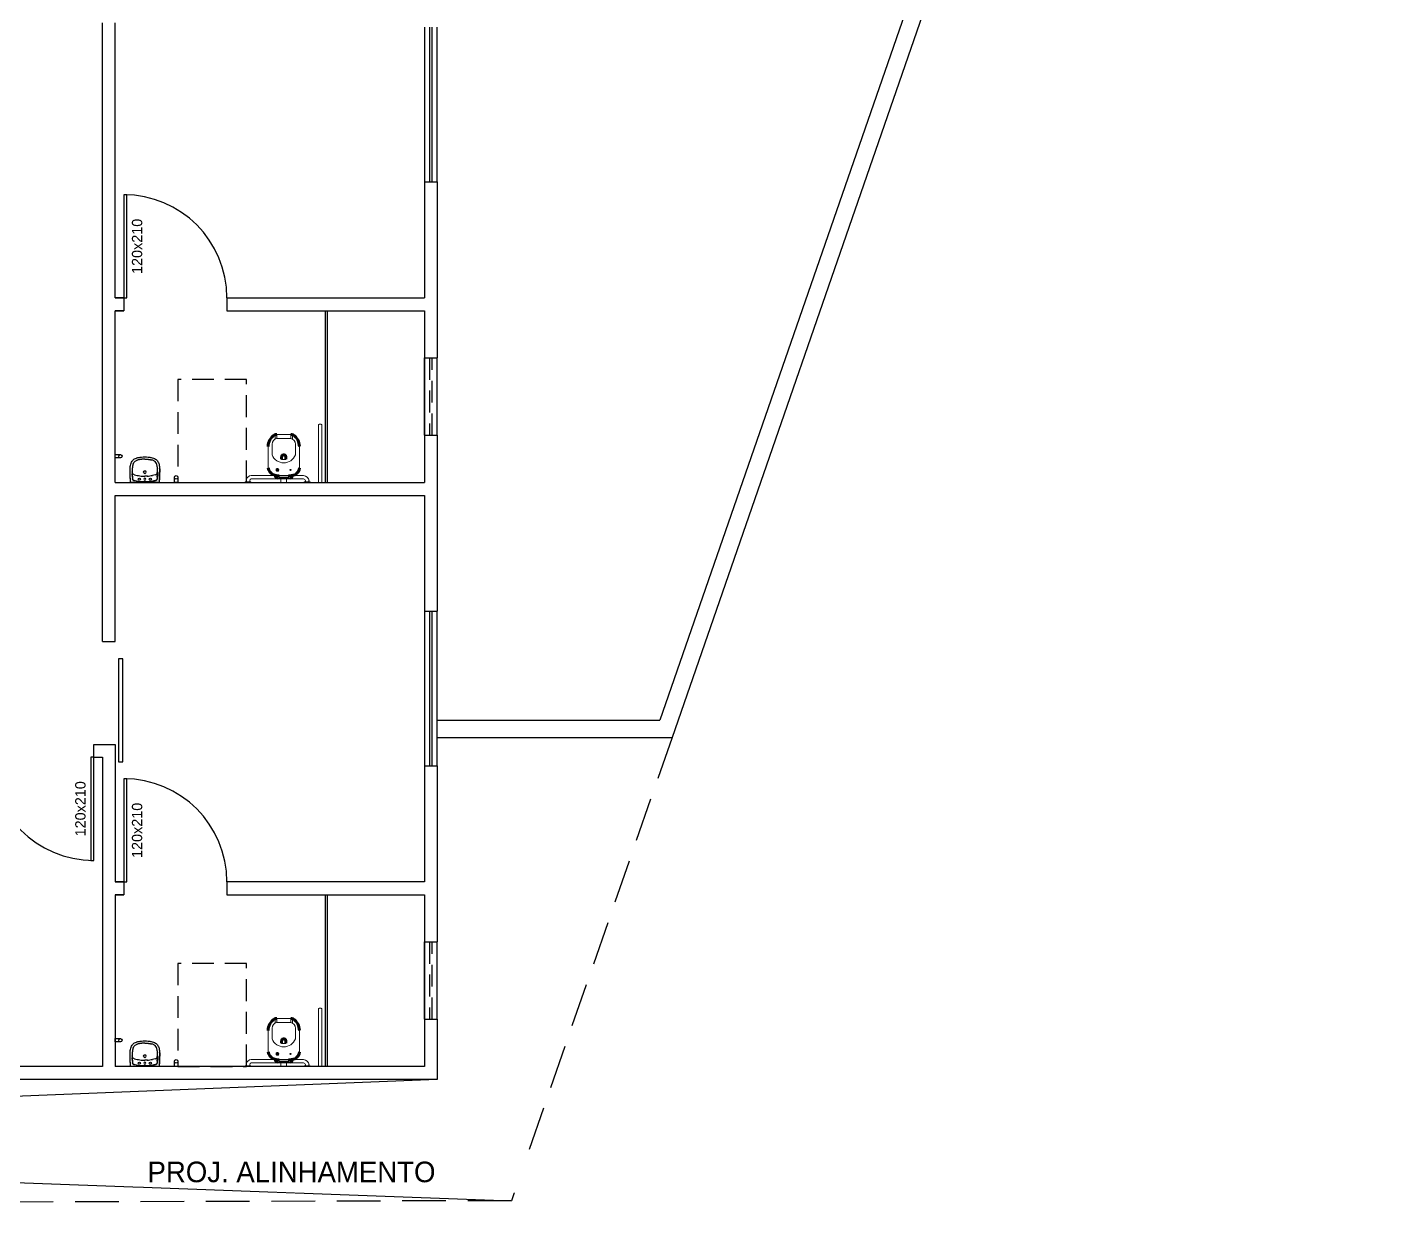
# Model space of a CAD drawing. Header units: centimetres. Extents: x 45464 to 685867, y 12828 to 16690.
# Drawn here: x 684278 to 685867, y 13701 to 15101 of the extents above; entities that cross this region are included whole.
import ezdxf
from ezdxf.enums import TextEntityAlignment as Align

# ---------------------------------------------------------------- set-up
doc = ezdxf.new("R2010")
doc.units = ezdxf.units.CM
doc.header["$LTSCALE"] = 4
doc.linetypes.add('DASHED2', pattern=[9.525, 6.35, -3.175])
doc.linetypes.add('HIDDENX2', pattern=[19.05, 12.7, -6.35])
for name, color, linetype in [('0.1', 1, 'Continuous'), ('0.2', 2, 'Continuous'), ('0.4', 4, 'Continuous'), ('0.6', 6, 'Continuous'), ('02-CONT', 2, 'Continuous'), ('08', 8, 'Continuous'), ('C-TEXTO-02', 2, 'Continuous'), ('PDF1_PH - Metal', 253, 'Continuous'), ('PROJEÇÕES', 1, 'DASHED2')]:
    doc.layers.add(name, color=color, linetype=linetype)
doc.styles.add('2mm 1-50', font='arial.ttf', dxfattribs={"height": 0.1})
doc.styles.add('Símbolos', font='ERASLGHT.TTF')

# ---------------------------------------------------------------- blocks, each defined once
blk = doc.blocks.new('1_00e-flat-36-flat-1')
at = {"color": 1}
blk.add_arc((34.1, 62.7), 120, 180, 270, dxfattribs=at)
at = {"layer": '02-CONT'}
blk.add_lwpolyline([(34.1, 62.7), (30.5, 62.7), (30.5, -57.3), (34.1, -57.3)], close=True, dxfattribs=at)
blk = doc.blocks.new('1_00e-flat-28-flat-1')
at = {"color": 1}
blk.add_arc((-34.1, -62.7), 120, 0, 90, dxfattribs=at)
at = {"layer": '02-CONT'}
blk.add_lwpolyline([(-34.1, -62.7), (-30.5, -62.7), (-30.5, 57.3), (-34.1, 57.3)], close=True, dxfattribs=at)
blk = doc.blocks.new('1_00e-flat-27-flat-1')
at = {"color": 1}
blk.add_arc((-34.1, -62.7), 120, 0, 90, dxfattribs=at)
at = {"layer": '02-CONT'}
blk.add_lwpolyline([(-34.1, -62.7), (-30.5, -62.7), (-30.5, 57.3), (-34.1, 57.3)], close=True, dxfattribs=at)
blk = doc.blocks.new('Barra 3-flat-10-flat-1')
at = {"layer": 'PDF1_PH - Metal', "lineweight": 9}
for points in [[(-19064.8, -25386.6), (-19071.5, -25386.6), (-19071.5, -25385.8), (-19064.8, -25385.8)], [(-18995.8, -25386.6), (-19002.6, -25386.6), (-19002.6, -25385.8), (-18995.8, -25385.8)]]:
    blk.add_lwpolyline(points, close=True, dxfattribs=at)
for points in [[(-19070.3, -25384.5), (-19070.3, -25385.8)], [(-19066, -25384.5), (-19066, -25385.8)], [(-19003.4, -25378.6), (-19064.4, -25378.6)], [(-19003.4, -25382.4), (-19064.4, -25382.4)], [(-19001.3, -25384.5), (-19001.3, -25385.8)], [(-18997.1, -25384.5), (-18997.1, -25385.8)]]:
    blk.add_lwpolyline(points, dxfattribs=at)
for centre, radius, start, end in [((-19064.1, -25384.7), 6.14, 90.0361, 177.9477), ((-19063.8, -25384.6), 2.26, 104.5016, 178.1815), ((-19004, -25385.6), 6.99, 8.6936, 87.1299), ((-19003.6, -25384.7), 2.27, 3.7735, 86.2236)]:
    blk.add_arc(centre, radius, start, end, dxfattribs=at)
blk = doc.blocks.new('bacia sanit-flat-6-flat-1')
at = {"layer": 'PDF1_PH - Metal', "lineweight": 211}
for points in [[(24424.3, 16694, 0.086524), (24421.5, 16693.5, 0.264906), (24414.1, 16680.1)], [(24440.4, 16694, -0.086524), (24443.1, 16693.5, -0.264906), (24450.5, 16680.1)]]:
    blk.add_lwpolyline(points, format="xyb", dxfattribs=at)
at = {"layer": 'PDF1_PH - Metal', "lineweight": 9}
for points in [[(24418.8, 16682.6), (24418.8, 16682.2), (24418.8, 16681.8), (24418.8, 16681.3), (24418.8, 16680.5), (24418.8, 16672), (24418.8, 16671.6), (24418.8, 16671.2), (24418.8, 16670.8), (24418.8, 16670.3)], [(24422.2, 16693.7), (24422.2, 16688.6)], [(24424.3, 16689.4), (24424.3, 16693.6), (24424.3, 16694)], [(24440.4, 16694), (24439.9, 16694), (24439.5, 16694), (24439.1, 16694), (24438.7, 16694), (24438.2, 16694), (24437.8, 16694), (24437.4, 16694), (24437, 16694), (24436.6, 16694), (24436.1, 16694), (24435.7, 16694), (24435.3, 16694), (24434.9, 16694), (24434.4, 16694), (24434, 16694), (24433.6, 16694), (24433.2, 16694), (24432.7, 16694), (24432.3, 16694), (24431.9, 16694), (24431.5, 16694), (24431.1, 16694), (24430.6, 16694), (24430.2, 16694), (24429.8, 16694), (24429.4, 16694), (24428.9, 16694), (24428.5, 16694), (24428.1, 16694), (24427.7, 16694), (24427.2, 16694), (24426.8, 16694), (24426.4, 16694), (24426, 16694), (24425.6, 16694), (24425.1, 16694), (24424.7, 16694), (24424.3, 16694)], [(24424.3, 16689.4), (24424.3, 16693.6), (24424.3, 16694)], [(24429.4, 16689.4), (24428.9, 16689.4), (24428.5, 16689.4), (24428.1, 16689.4), (24427.7, 16689.4), (24427.2, 16689.4), (24426.8, 16689.4), (24426.4, 16689.4), (24426, 16689.4), (24425.6, 16689.4), (24425.1, 16689.4), (24424.7, 16689.4), (24424.3, 16689.4)], [(24435.7, 16689.4), (24435.3, 16689.4), (24434.9, 16689.4), (24434.4, 16689.4), (24434, 16689.4), (24433.6, 16689.4), (24433.2, 16689.4), (24432.7, 16689.4), (24432.3, 16689.4), (24431.9, 16689.4), (24431.5, 16689.4), (24431.1, 16689.4), (24430.6, 16689.4), (24430.2, 16689.4), (24429.4, 16689.4)], [(24440.4, 16689.4), (24439.9, 16689.4), (24439.5, 16689.4), (24439.1, 16689.4), (24438.7, 16689.4), (24438.2, 16689.4), (24437.8, 16689.4), (24437.4, 16689.4), (24437, 16689.4), (24436.6, 16689.4), (24436.1, 16689.4), (24435.7, 16689.4)], [(24440.4, 16689.4), (24440.4, 16693.6), (24440.4, 16694)], [(24442.5, 16693.7), (24442.5, 16688.6)], [(24445.9, 16670.3), (24445.9, 16670.8), (24445.9, 16671.2), (24445.9, 16671.6), (24445.9, 16672), (24445.9, 16680.5), (24445.9, 16680.9), (24445.9, 16681.3), (24445.9, 16681.8), (24445.9, 16682.2), (24445.9, 16682.6)], [(24414.1, 16680.1), (24414.1, 16655.1)], [(24429.8, 16665.7), (24429.8, 16665.3), (24429.8, 16664.8), (24430.2, 16664.8), (24430.6, 16664.8), (24431.1, 16664.8), (24431.5, 16664.8), (24431.9, 16664.8), (24432.3, 16664.8), (24432.7, 16664.8), (24433.2, 16664.8), (24433.6, 16664.8), (24434, 16664.8), (24434.4, 16664.8), (24434.9, 16664.8), (24434.9, 16665.3), (24434.9, 16665.3)], [(24450.5, 16655.1), (24450.5, 16680.1)], [(24425.3, 16643.3), (24425.6, 16643.3), (24439.1, 16643.3), (24439.9, 16643.3)], [(24426.8, 16644.5), (24426.8, 16644.5), (24426.8, 16645), (24426.8, 16645.4), (24426.8, 16645.8), (24432.3, 16645.8), (24437.8, 16645.8), (24437.8, 16645.4), (24437.8, 16645), (24437.8, 16644.5)], [(24437.4, 16644.1), (24437, 16644.1), (24436.6, 16644.1), (24428.1, 16644.1), (24427.7, 16644.1), (24427.2, 16644.1)], [(24428.9, 16643.3), (24428.9, 16638.2)], [(24435.7, 16643.3), (24435.7, 16638.2)]]:
    blk.add_lwpolyline(points, dxfattribs=at)
at = {"layer": 'PDF1_PH - Metal', "lineweight": 211}
blk.add_lwpolyline([(24432.3, 16670.3), (24432.3, 16670.3), (24432.3, 16670.3)], dxfattribs=at)
blk.add_circle((24424.9, 16652.8), 0.635, dxfattribs=at)
at = {"layer": 'PDF1_PH - Metal', "lineweight": 9}
blk.add_circle((24440.2, 16652.8), 0.635, dxfattribs=at)
for centre, radius, start, end in [((24425.6, 16682.7), 6.82, 101.172, 180.6439), ((24439, 16682.7), 6.82, 359.3561, 78.828), ((24432.3, 16675.5), 14.5, 200.9822, 339.0178), ((24427.2, 16644.5), 0.423, 180, 270), ((24437.4, 16644.5), 0.423, 270, 0)]:
    blk.add_arc(centre, radius, start, end, dxfattribs=at)
at = {"layer": 'PDF1_PH - Metal', "lineweight": 211}
for centre, radius, start, end in [((24432.3, 16667.8), 2.55, 5.8679, 174.1321), ((23393.8, 16666.6), 1036, 359.9217, 0.0783), ((25678.1, 16666.6), 1243.2, 179.9347, 180.0653), ((24424.4, 16656.6), 10.3, 188.1951, 245.373), ((24441.7, 16655.4), 8.83, 292.1944, 359.6783), ((24429, 16673.4), 27.6, 251.1987, 265.573), ((24425.4, 16646.3), 3.02, 175.7407, 272.7074), ((24436.5, 16672), 26.2, 272.9027, 288.9861), ((24439.1, 16646.3), 3.16, 285.3968, 1.8339)]:
    blk.add_arc(centre, radius, start, end, dxfattribs=at)
blk = doc.blocks.new('L.51_P-flat-8-flat-1')
at = {"layer": '08'}
for p, q in [((-17.2, 16.6), (-17.2, 16.6)), ((-13.8, 21.1), (-13.8, 21.1)), ((13.8, 21.1), (13.8, 21.1)), ((17.2, 16.6), (17.2, 16.6)), ((-16.8, 2.3), (-16.8, 2.3)), ((-16.6, 0.6), (-16.6, 0.7)), ((-16.6, 0.6), (-16.6, 0.6)), ((-16, 0), (-15.9, 0)), ((15.9, 0), (-15.9, 0)), ((-14.6, 11.9), (-14.6, 12.2)), ((-14.6, 11), (-14.6, 10.2)), ((-14.4, 6.1), (-14.3, 4.1)), ((-14.4, 6.1), (-14.3, 4.1)), ((-14.4, 6.1), (-14.4, 6.1)), ((-12.1, 8.9), (-9, 8.2)), ((-10.3, 1.8), (-10.3, 1.8)), ((0, 0.8), (0, 0.8)), ((12.1, 8.9), (9, 8.2)), ((10.3, 1.8), (10.3, 1.8)), ((14.4, 6.1), (14.3, 4.1)), ((14.4, 6.1), (14.3, 4.1)), ((14.4, 6.1), (14.4, 6.1)), ((14.6, 11.9), (14.6, 12.2)), ((14.6, 11), (14.6, 10.2)), ((16, 0), (15.9, 0)), ((16.6, 0.7), (16.6, 0.6)), ((16.6, 0.6), (16.6, 0.6)), ((16.8, 2.3), (16.8, 2.3))]:
    blk.add_line(p, q, dxfattribs=at)
for points in [[(-16.8, 2.3, -0.006011), (-16.9, 4.1, -0.005348), (-17.1, 6.8, -0.004521), (-17.2, 12.1, -0.006524), (-17.3, 14.4, -0.013546), (-17.2, 16.6)], [(-16.8, 2.3, -0.00678), (-16.9, 3.9, -0.004564), (-17, 5.7, -0.002524), (-17.1, 7.5, -0.004352), (-17.2, 12.1, -0.006501), (-17.3, 14.4, -0.013543), (-17.2, 16.6)], [(-17.2, 16.6, -0.021184), (-17, 18.8, -0.011263), (-16.8, 19.8)], [(-16.8, 19.8, -0.041222), (-16.1, 22.4, -0.064156), (-14.8, 24.9, -0.11159), (-11.9, 27.5, -0.047064), (-9.9, 28.4, -0.01722), (-8.9, 28.7, -0.01972), (-7.2, 29.1, -0.013523), (-5.6, 29.3, -0.009069), (-4, 29.5)], [(-14.4, 18.6, 0.025995), (-14.6, 16.2, 0.0078), (-14.6, 15.4, 0.006638), (-14.6, 12.2)], [(-13.8, 21.1, 0.022641), (-14.1, 19.9, 0.018458), (-14.4, 18.6)], [(-13.8, 21.1, -0.030827), (-13.4, 22.2, -0.09604), (-11.8, 24.4, -0.063195), (-10.4, 25.3, -0.034611), (-9.3, 25.9, -0.022848), (-8.3, 26.2)], [(-4.1, 26.9, 0.00807), (-5.4, 26.7, 0.011919), (-6.7, 26.5, 0.013199), (-7.8, 26.3, 0.008071), (-8.3, 26.2)], [(-3.2, 27), (-3.2, 27, 0.005718), (-4.1, 26.9)], [(-4, 29.5), (-4, 29.5, -0.024376), (0, 29.7)], [(0, 27.1), (0, 27.1, 0.019657), (-3.2, 27)], [(0, 29.7), (0, 29.7, -0.024234), (4, 29.5)], [(0, 27.1), (0, 27.1, -0.019657), (3.2, 27)], [(3.2, 27), (3.2, 27, -0.005718), (4.1, 26.9)], [(4, 29.5, -0.007611), (5.6, 29.3, -0.01342), (7.2, 29.1, -0.036993), (9.9, 28.4, -0.053243), (12.2, 27.3, -0.127567), (15.2, 24.2, -0.05263), (16.3, 21.9, -0.024865), (16.7, 20.3, -0.007061), (16.8, 19.8)], [(4.1, 26.9, -0.00807), (5.4, 26.7, -0.011919), (6.7, 26.5, -0.013199), (7.8, 26.3, -0.008071), (8.3, 26.2)], [(13.8, 21.1, 0.030827), (13.4, 22.2, 0.09604), (11.8, 24.4, 0.063195), (10.4, 25.3, 0.034611), (9.3, 25.9, 0.022848), (8.3, 26.2)], [(14.4, 18.6, 0.020568), (14.1, 20, 0.019806), (13.8, 21.1)], [(14.6, 12.2, 0.002269), (14.7, 13.8, 0.004998), (14.6, 15, 0.007991), (14.6, 16.2, 0.025422), (14.4, 18.6)], [(16.8, 19.8, -0.02367), (17.1, 17.6, -0.009145), (17.2, 16.6)], [(16.8, 2.3, 0.006011), (16.9, 4.1, 0.005348), (17.1, 6.8, 0.004521), (17.2, 12.1, 0.006524), (17.3, 14.4, 0.013546), (17.2, 16.6)], [(17.2, 16.6, -0.014577), (17.3, 14.4, -0.005049), (17.3, 13, -0.003057), (17.2, 11.2, -0.003579), (17.1, 6.6, -0.005839), (16.9, 3.9, -0.006773), (16.8, 2.3)], [(-16.6, 0.7), (-16.6, 0.7, -0.007418), (-16.8, 2.3)], [(-16, 0), (-16, 0, -0.380329), (-16.6, 0.6)], [(-14.6, 11.7), (-14.6, 11.7, -0.021484), (-14.6, 11.6)], [(-14.6, 11.6, -0.041118), (-14.6, 11.6, -0.033041), (-14.6, 11.6, -0.026349), (-14.6, 11.6, -0.020575), (-14.6, 11.6, -0.016329), (-14.6, 11.6, -0.013256), (-14.6, 11.6, -0.016526), (-14.6, 11.6, -0.01256), (-14.6, 11.6, -0.007787), (-14.6, 11.7)], [(-14.6, 11.6), (-14.6, 11.6, 0.000884), (-14.6, 11)], [(-14.6, 11.6, -0.032299), (-14.6, 11.6, -0.039418), (-14.6, 11.6, -0.046129), (-14.6, 11.6, -0.058765), (-14.6, 11.6, -0.15242), (-14.6, 11.6, -0.058959), (-14.6, 11.6, -0.046419), (-14.6, 11.6, 0.005047), (-14.6, 11.6, 0.034816), (-14.6, 11.6, 0.004251), (-14.6, 11.6, -0.041022), (-14.6, 11.6)], [(-14.6, 11.6, -0.048484), (-14.6, 11.6, -0.048279), (-14.6, 11.6, -0.084885), (-14.6, 11.6, -0.141909), (-14.5, 11.6, -0.057696), (-14.5, 11.6, -0.043541), (-14.5, 11.6, -0.040045), (-14.5, 11.6, -0.034229), (-14.5, 11.6, -0.023292), (-14.5, 11.6, -0.016532), (-14.5, 11.6, -0.014864), (-14.5, 11.5, -0.018599), (-14.5, 11.5, -0.010502), (-14.5, 11.5)], [(-14.6, 11, -0.005207), (-14.6, 9.8, 0.005375), (-14.6, 9.2, 0.00664), (-14.6, 8.6, 0.004375), (-14.6, 7.9, 0.001156), (-14.5, 6.7, -0.003092), (-14.4, 6.1)], [(-14.6, 9.2, -0.00474), (-14.6, 9.5, -0.002257), (-14.6, 9.8, 0.000797), (-14.6, 10.2)], [(-14.4, 6.1, 0.002091), (-14.5, 6.5, 0.001464), (-14.5, 7.6, -0.004115), (-14.6, 8.4, -0.007251), (-14.6, 9.2)], [(-12.1, 8.9), (-12.1, 8.9, -0.307483), (-14.5, 11.5)], [(-14.3, 4.1), (-14.3, 4.1, 0.334834), (-12.9, 2.3)], [(-12.9, 2.3), (-12.9, 2.3, -0.332962), (-14.3, 4.1)], [(-14.3, 4.1), (-14.3, 4.1, 0.000631), (-14.3, 4.1)], [(-12.9, 2.3), (-12.9, 2.3, 0.047394), (-2.2, 0.8)], [(0, 0.8), (0, 0.8, -0.05776), (-12.9, 2.3)], [(-12.9, 2.3), (-12.9, 2.3, -0.000374), (-12.9, 2.3)], [(-2.9, 7.3, 0.012649), (-0.9, 7.2, 0.007226), (0, 7.2)], [(-2.2, 0.8), (-2.2, 0.8, 0.010006), (0, 0.8)], [(-1.4, 12.1), (-1.4, 12.1, -0.381509), (0, 13.4)], [(-0.8, 10.7), (-0.8, 10.7, -0.2534), (-1.4, 11.9)], [(0, 10.5), (0, 10.5, -0.124906), (-0.7, 10.7)], [(1.4, 12.1), (1.4, 12.1, 0.381509), (0, 13.4)], [(0, 10.5), (0, 10.5, 0.124906), (0.7, 10.7)], [(2.9, 7.3, -0.012649), (0.9, 7.2, -0.007226), (0, 7.2)], [(0, 0.8), (0, 0.8, 0.05776), (12.9, 2.3)], [(2.2, 0.8), (2.2, 0.8, -0.010006), (0, 0.8)], [(0.8, 10.7), (0.8, 10.7, 0.2534), (1.4, 11.9)], [(12.9, 2.3), (12.9, 2.3, -0.047394), (2.2, 0.8)], [(12.1, 8.9), (12.1, 8.9, 0.307483), (14.5, 11.5)], [(14.3, 4.1), (14.3, 4.1, -0.334834), (12.9, 2.3)], [(12.9, 2.3), (12.9, 2.3, 0.332966), (14.3, 4.1)], [(12.9, 2.3), (12.9, 2.3, 0.000374), (12.9, 2.3)], [(14.3, 4.1), (14.3, 4.1, -0.000631), (14.3, 4.1)], [(14.6, 11, 0.005207), (14.6, 9.8, -0.005375), (14.6, 9.2, -0.00664), (14.6, 8.6, -0.004375), (14.6, 7.9, -0.001156), (14.5, 6.7, 0.003092), (14.4, 6.1)], [(14.4, 6.1, -0.002091), (14.5, 6.5, -0.001464), (14.5, 7.6, 0.004115), (14.6, 8.4, 0.007251), (14.6, 9.2)], [(14.6, 11.6, 0.048484), (14.6, 11.6, 0.048279), (14.6, 11.6, 0.084885), (14.6, 11.6, 0.141909), (14.5, 11.6, 0.057696), (14.5, 11.6, 0.043541), (14.5, 11.6, 0.040045), (14.5, 11.6, 0.034229), (14.5, 11.6, 0.023292), (14.5, 11.6, 0.016532), (14.5, 11.6, 0.014864), (14.5, 11.5, 0.018599), (14.5, 11.5, 0.010502), (14.5, 11.5)], [(14.5, 11.5, 0.009681), (14.5, 11.5, 0.009978), (14.5, 11.5, 0.026851), (14.5, 11.5, 0.027298), (14.5, 11.5, 0.027498), (14.5, 11.5, 0.032168), (14.5, 11.5, 0.049163), (14.5, 11.5, 0.186923), (14.5, 11.5, 0.107041), (14.5, 11.5, 0.038487), (14.5, 11.5, 0.012498), (14.5, 11.5, -0.025241), (14.5, 11.5, -0.046033), (14.5, 11.5)], [(14.5, 11.5, 0.031436), (14.6, 11.5, 0.037384), (14.6, 11.5, 0.040471), (14.6, 11.5, 0.050709), (14.6, 11.5, 0.178998), (14.6, 11.5, 0.053532), (14.6, 11.5, 0.043329), (14.6, 11.5, 0.036196), (14.6, 11.5, 0.039168), (14.6, 11.5, -0.07472), (14.6, 11.5, 0.042333), (14.6, 11.5)], [(14.6, 11.7), (14.6, 11.7, 0.021484), (14.6, 11.6)], [(14.6, 11.6, 0.041118), (14.6, 11.6, 0.033041), (14.6, 11.6, 0.026349), (14.6, 11.6, 0.020575), (14.6, 11.6, 0.016329), (14.6, 11.6, 0.013256), (14.6, 11.6, 0.016526), (14.6, 11.6, 0.01256), (14.6, 11.6, 0.007787), (14.6, 11.7)], [(14.6, 11.6), (14.6, 11.6, -0.000884), (14.6, 11)], [(14.6, 11.6, 0.032299), (14.6, 11.6, 0.039418), (14.6, 11.6, 0.046129), (14.6, 11.6, 0.058765), (14.6, 11.6, 0.15242), (14.6, 11.6, 0.058959), (14.6, 11.6, 0.046419), (14.6, 11.6, -0.005047), (14.6, 11.6, -0.034816), (14.6, 11.6, -0.004251), (14.6, 11.6, 0.041022), (14.6, 11.6)], [(14.6, 11.5, 0.034945), (14.6, 11.5, 0.02698), (14.6, 11.5, 0.021593), (14.6, 11.5, 0.016954), (14.6, 11.5, 0.017111), (14.6, 11.5, 0.016189), (14.6, 11.5, 0.01233), (14.6, 11.6, 0.012048), (14.6, 11.6)], [(14.6, 9.2, 0.00474), (14.6, 9.5, 0.002257), (14.6, 9.8, -0.000797), (14.6, 10.2)], [(16.6, 0.6), (16.6, 0.6, -0.380301), (16, 0)], [(16.8, 2.3), (16.8, 2.3, -0.007612), (16.6, 0.7)]]:
    blk.add_lwpolyline(points, format="xyb", dxfattribs=at)
at = {"layer": '08', "ltscale": 27.502596}
for centre in [(-6.4, 3.8), (6.4, 3.8)]:
    blk.add_circle(centre, 1.22, dxfattribs=at)
at = {"layer": '08'}
for centre, radius, start, end in [((0.7, 51.2), 44, 257.345, 265.384), ((0, 3.9), 1.22, 90, 270), ((0, 3.9), 1.22, 270, 90), ((-0.7, 51.2), 44, 274.616, 282.655)]:
    blk.add_arc(centre, radius, start, end, dxfattribs=at)
for centre, major_axis, ratio, start_param, end_param in [((-11.4, 12), (-3.15, -0.71), 0.999971, 6.072313, 6.14966), ((0, 12), (-1.46, -0.13), 0.992499, 6.08291, 6.210576), ((0, 11.9), (-1.44, -0.03), 0.991671, 0.983616, 1.029637), ((0, 11.9), (-1.44, -0.06), 0.992169, 1.011226, 1.027848), ((0, 11.9), (1.44, -0.03), 0.991671, 5.253548, 5.29957), ((0, 11.9), (1.44, -0.06), 0.992169, 5.255337, 5.27196), ((0, 12), (1.46, -0.13), 0.992499, 0.072609, 0.200275), ((15.2, 11.5), (-0.538, -0.347), 0.98852, 5.563301, 5.699979), ((11.4, 12), (3.15, -0.71), 0.999971, 0.133525, 0.210872), ((15.2, 11.5), (0.48, -0.424), 0.993745, 3.733046, 3.862859)]:
    blk.add_ellipse(centre, major_axis=major_axis, ratio=ratio, start_param=start_param, end_param=end_param, dxfattribs=at)
blk = doc.blocks.new('Barra 3-flat-9-flat-1')
at = {"layer": 'PDF1_PH - Metal', "lineweight": 9}
for points in [[(-19064.8, -25386.6), (-19071.5, -25386.6), (-19071.5, -25385.8), (-19064.8, -25385.8)], [(-18995.8, -25386.6), (-19002.6, -25386.6), (-19002.6, -25385.8), (-18995.8, -25385.8)]]:
    blk.add_lwpolyline(points, close=True, dxfattribs=at)
for points in [[(-19070.3, -25384.5), (-19070.3, -25385.8)], [(-19066, -25384.5), (-19066, -25385.8)], [(-19003.4, -25378.6), (-19064.4, -25378.6)], [(-19003.4, -25382.4), (-19064.4, -25382.4)], [(-19001.3, -25384.5), (-19001.3, -25385.8)], [(-18997.1, -25384.5), (-18997.1, -25385.8)]]:
    blk.add_lwpolyline(points, dxfattribs=at)
for centre, radius, start, end in [((-19064.1, -25384.7), 6.14, 90.0361, 177.9477), ((-19063.8, -25384.6), 2.26, 104.5016, 178.1815), ((-19004, -25385.6), 6.99, 8.6936, 87.1299), ((-19003.6, -25384.7), 2.27, 3.7735, 86.2236)]:
    blk.add_arc(centre, radius, start, end, dxfattribs=at)
blk = doc.blocks.new('bacia sanit-flat-5-flat-1')
at = {"layer": 'PDF1_PH - Metal', "lineweight": 211}
for points in [[(24424.3, 16694, 0.086524), (24421.5, 16693.5, 0.264906), (24414.1, 16680.1)], [(24440.4, 16694, -0.086524), (24443.1, 16693.5, -0.264906), (24450.5, 16680.1)]]:
    blk.add_lwpolyline(points, format="xyb", dxfattribs=at)
at = {"layer": 'PDF1_PH - Metal', "lineweight": 9}
for points in [[(24418.8, 16682.6), (24418.8, 16682.2), (24418.8, 16681.8), (24418.8, 16681.3), (24418.8, 16680.5), (24418.8, 16672), (24418.8, 16671.6), (24418.8, 16671.2), (24418.8, 16670.8), (24418.8, 16670.3)], [(24422.2, 16693.7), (24422.2, 16688.6)], [(24424.3, 16689.4), (24424.3, 16693.6), (24424.3, 16694)], [(24440.4, 16694), (24439.9, 16694), (24439.5, 16694), (24439.1, 16694), (24438.7, 16694), (24438.2, 16694), (24437.8, 16694), (24437.4, 16694), (24437, 16694), (24436.6, 16694), (24436.1, 16694), (24435.7, 16694), (24435.3, 16694), (24434.9, 16694), (24434.4, 16694), (24434, 16694), (24433.6, 16694), (24433.2, 16694), (24432.7, 16694), (24432.3, 16694), (24431.9, 16694), (24431.5, 16694), (24431.1, 16694), (24430.6, 16694), (24430.2, 16694), (24429.8, 16694), (24429.4, 16694), (24428.9, 16694), (24428.5, 16694), (24428.1, 16694), (24427.7, 16694), (24427.2, 16694), (24426.8, 16694), (24426.4, 16694), (24426, 16694), (24425.6, 16694), (24425.1, 16694), (24424.7, 16694), (24424.3, 16694)], [(24424.3, 16689.4), (24424.3, 16693.6), (24424.3, 16694)], [(24429.4, 16689.4), (24428.9, 16689.4), (24428.5, 16689.4), (24428.1, 16689.4), (24427.7, 16689.4), (24427.2, 16689.4), (24426.8, 16689.4), (24426.4, 16689.4), (24426, 16689.4), (24425.6, 16689.4), (24425.1, 16689.4), (24424.7, 16689.4), (24424.3, 16689.4)], [(24435.7, 16689.4), (24435.3, 16689.4), (24434.9, 16689.4), (24434.4, 16689.4), (24434, 16689.4), (24433.6, 16689.4), (24433.2, 16689.4), (24432.7, 16689.4), (24432.3, 16689.4), (24431.9, 16689.4), (24431.5, 16689.4), (24431.1, 16689.4), (24430.6, 16689.4), (24430.2, 16689.4), (24429.4, 16689.4)], [(24440.4, 16689.4), (24439.9, 16689.4), (24439.5, 16689.4), (24439.1, 16689.4), (24438.7, 16689.4), (24438.2, 16689.4), (24437.8, 16689.4), (24437.4, 16689.4), (24437, 16689.4), (24436.6, 16689.4), (24436.1, 16689.4), (24435.7, 16689.4)], [(24440.4, 16689.4), (24440.4, 16693.6), (24440.4, 16694)], [(24442.5, 16693.7), (24442.5, 16688.6)], [(24445.9, 16670.3), (24445.9, 16670.8), (24445.9, 16671.2), (24445.9, 16671.6), (24445.9, 16672), (24445.9, 16680.5), (24445.9, 16680.9), (24445.9, 16681.3), (24445.9, 16681.8), (24445.9, 16682.2), (24445.9, 16682.6)], [(24414.1, 16680.1), (24414.1, 16655.1)], [(24429.8, 16665.7), (24429.8, 16665.3), (24429.8, 16664.8), (24430.2, 16664.8), (24430.6, 16664.8), (24431.1, 16664.8), (24431.5, 16664.8), (24431.9, 16664.8), (24432.3, 16664.8), (24432.7, 16664.8), (24433.2, 16664.8), (24433.6, 16664.8), (24434, 16664.8), (24434.4, 16664.8), (24434.9, 16664.8), (24434.9, 16665.3), (24434.9, 16665.3)], [(24450.5, 16655.1), (24450.5, 16680.1)], [(24425.3, 16643.3), (24425.6, 16643.3), (24439.1, 16643.3), (24439.9, 16643.3)], [(24426.8, 16644.5), (24426.8, 16644.5), (24426.8, 16645), (24426.8, 16645.4), (24426.8, 16645.8), (24432.3, 16645.8), (24437.8, 16645.8), (24437.8, 16645.4), (24437.8, 16645), (24437.8, 16644.5)], [(24437.4, 16644.1), (24437, 16644.1), (24436.6, 16644.1), (24428.1, 16644.1), (24427.7, 16644.1), (24427.2, 16644.1)], [(24428.9, 16643.3), (24428.9, 16638.2)], [(24435.7, 16643.3), (24435.7, 16638.2)]]:
    blk.add_lwpolyline(points, dxfattribs=at)
at = {"layer": 'PDF1_PH - Metal', "lineweight": 211}
blk.add_lwpolyline([(24432.3, 16670.3), (24432.3, 16670.3), (24432.3, 16670.3)], dxfattribs=at)
blk.add_circle((24424.9, 16652.8), 0.635, dxfattribs=at)
at = {"layer": 'PDF1_PH - Metal', "lineweight": 9}
blk.add_circle((24440.2, 16652.8), 0.635, dxfattribs=at)
for centre, radius, start, end in [((24425.6, 16682.7), 6.82, 101.172, 180.6439), ((24439, 16682.7), 6.82, 359.3561, 78.828), ((24432.3, 16675.5), 14.5, 200.9822, 339.0178), ((24427.2, 16644.5), 0.423, 180, 270), ((24437.4, 16644.5), 0.423, 270, 0)]:
    blk.add_arc(centre, radius, start, end, dxfattribs=at)
at = {"layer": 'PDF1_PH - Metal', "lineweight": 211}
for centre, radius, start, end in [((24432.3, 16667.8), 2.55, 5.8679, 174.1321), ((23393.8, 16666.6), 1036, 359.9217, 0.0783), ((25678.1, 16666.6), 1243.2, 179.9347, 180.0653), ((24424.4, 16656.6), 10.3, 188.1951, 245.373), ((24441.7, 16655.4), 8.83, 292.1944, 359.6783), ((24429, 16673.4), 27.6, 251.1987, 265.573), ((24425.4, 16646.3), 3.02, 175.7407, 272.7074), ((24436.5, 16672), 26.2, 272.9027, 288.9861), ((24439.1, 16646.3), 3.16, 285.3968, 1.8339)]:
    blk.add_arc(centre, radius, start, end, dxfattribs=at)
blk = doc.blocks.new('L.51_P-flat-7-flat-1')
at = {"layer": '08'}
for p, q in [((-17.2, 16.6), (-17.2, 16.6)), ((-13.8, 21.1), (-13.8, 21.1)), ((13.8, 21.1), (13.8, 21.1)), ((17.2, 16.6), (17.2, 16.6)), ((-16.8, 2.3), (-16.8, 2.3)), ((-16.6, 0.6), (-16.6, 0.7)), ((-16.6, 0.6), (-16.6, 0.6)), ((-16, 0), (-15.9, 0)), ((15.9, 0), (-15.9, 0)), ((-14.6, 11.9), (-14.6, 12.2)), ((-14.6, 11), (-14.6, 10.2)), ((-14.4, 6.1), (-14.3, 4.1)), ((-14.4, 6.1), (-14.3, 4.1)), ((-14.4, 6.1), (-14.4, 6.1)), ((-12.1, 8.9), (-9, 8.2)), ((-10.3, 1.8), (-10.3, 1.8)), ((0, 0.8), (0, 0.8)), ((12.1, 8.9), (9, 8.2)), ((10.3, 1.8), (10.3, 1.8)), ((14.4, 6.1), (14.3, 4.1)), ((14.4, 6.1), (14.3, 4.1)), ((14.4, 6.1), (14.4, 6.1)), ((14.6, 11.9), (14.6, 12.2)), ((14.6, 11), (14.6, 10.2)), ((16, 0), (15.9, 0)), ((16.6, 0.7), (16.6, 0.6)), ((16.6, 0.6), (16.6, 0.6)), ((16.8, 2.3), (16.8, 2.3))]:
    blk.add_line(p, q, dxfattribs=at)
for points in [[(-16.8, 2.3, -0.006011), (-16.9, 4.1, -0.005348), (-17.1, 6.8, -0.004521), (-17.2, 12.1, -0.006524), (-17.3, 14.4, -0.013546), (-17.2, 16.6)], [(-16.8, 2.3, -0.00678), (-16.9, 3.9, -0.004564), (-17, 5.7, -0.002524), (-17.1, 7.5, -0.004352), (-17.2, 12.1, -0.006501), (-17.3, 14.4, -0.013543), (-17.2, 16.6)], [(-17.2, 16.6, -0.021184), (-17, 18.8, -0.011263), (-16.8, 19.8)], [(-16.8, 19.8, -0.041222), (-16.1, 22.4, -0.064156), (-14.8, 24.9, -0.11159), (-11.9, 27.5, -0.047064), (-9.9, 28.4, -0.01722), (-8.9, 28.7, -0.01972), (-7.2, 29.1, -0.013523), (-5.6, 29.3, -0.009069), (-4, 29.5)], [(-14.4, 18.6, 0.025995), (-14.6, 16.2, 0.0078), (-14.6, 15.4, 0.006638), (-14.6, 12.2)], [(-13.8, 21.1, 0.022641), (-14.1, 19.9, 0.018458), (-14.4, 18.6)], [(-13.8, 21.1, -0.030827), (-13.4, 22.2, -0.09604), (-11.8, 24.4, -0.063195), (-10.4, 25.3, -0.034611), (-9.3, 25.9, -0.022848), (-8.3, 26.2)], [(-4.1, 26.9, 0.00807), (-5.4, 26.7, 0.011919), (-6.7, 26.5, 0.013199), (-7.8, 26.3, 0.008071), (-8.3, 26.2)], [(-3.2, 27), (-3.2, 27, 0.005718), (-4.1, 26.9)], [(-4, 29.5), (-4, 29.5, -0.024376), (0, 29.7)], [(0, 27.1), (0, 27.1, 0.019657), (-3.2, 27)], [(0, 29.7), (0, 29.7, -0.024234), (4, 29.5)], [(0, 27.1), (0, 27.1, -0.019657), (3.2, 27)], [(3.2, 27), (3.2, 27, -0.005718), (4.1, 26.9)], [(4, 29.5, -0.007611), (5.6, 29.3, -0.01342), (7.2, 29.1, -0.036993), (9.9, 28.4, -0.053243), (12.2, 27.3, -0.127567), (15.2, 24.2, -0.05263), (16.3, 21.9, -0.024865), (16.7, 20.3, -0.007061), (16.8, 19.8)], [(4.1, 26.9, -0.00807), (5.4, 26.7, -0.011919), (6.7, 26.5, -0.013199), (7.8, 26.3, -0.008071), (8.3, 26.2)], [(13.8, 21.1, 0.030827), (13.4, 22.2, 0.09604), (11.8, 24.4, 0.063195), (10.4, 25.3, 0.034611), (9.3, 25.9, 0.022848), (8.3, 26.2)], [(14.4, 18.6, 0.020568), (14.1, 20, 0.019806), (13.8, 21.1)], [(14.6, 12.2, 0.002269), (14.7, 13.8, 0.004998), (14.6, 15, 0.007991), (14.6, 16.2, 0.025422), (14.4, 18.6)], [(16.8, 19.8, -0.02367), (17.1, 17.6, -0.009145), (17.2, 16.6)], [(16.8, 2.3, 0.006011), (16.9, 4.1, 0.005348), (17.1, 6.8, 0.004521), (17.2, 12.1, 0.006524), (17.3, 14.4, 0.013546), (17.2, 16.6)], [(17.2, 16.6, -0.014577), (17.3, 14.4, -0.005049), (17.3, 13, -0.003057), (17.2, 11.2, -0.003579), (17.1, 6.6, -0.005839), (16.9, 3.9, -0.006773), (16.8, 2.3)], [(-16.6, 0.7), (-16.6, 0.7, -0.007418), (-16.8, 2.3)], [(-16, 0), (-16, 0, -0.380329), (-16.6, 0.6)], [(-14.6, 11.7), (-14.6, 11.7, -0.021484), (-14.6, 11.6)], [(-14.6, 11.6, -0.041118), (-14.6, 11.6, -0.033041), (-14.6, 11.6, -0.026349), (-14.6, 11.6, -0.020575), (-14.6, 11.6, -0.016329), (-14.6, 11.6, -0.013256), (-14.6, 11.6, -0.016526), (-14.6, 11.6, -0.01256), (-14.6, 11.6, -0.007787), (-14.6, 11.7)], [(-14.6, 11.6), (-14.6, 11.6, 0.000884), (-14.6, 11)], [(-14.6, 11.6, -0.032299), (-14.6, 11.6, -0.039418), (-14.6, 11.6, -0.046129), (-14.6, 11.6, -0.058765), (-14.6, 11.6, -0.15242), (-14.6, 11.6, -0.058959), (-14.6, 11.6, -0.046419), (-14.6, 11.6, 0.005047), (-14.6, 11.6, 0.034816), (-14.6, 11.6, 0.004251), (-14.6, 11.6, -0.041022), (-14.6, 11.6)], [(-14.6, 11.6, -0.048484), (-14.6, 11.6, -0.048279), (-14.6, 11.6, -0.084885), (-14.6, 11.6, -0.141909), (-14.5, 11.6, -0.057696), (-14.5, 11.6, -0.043541), (-14.5, 11.6, -0.040045), (-14.5, 11.6, -0.034229), (-14.5, 11.6, -0.023292), (-14.5, 11.6, -0.016532), (-14.5, 11.6, -0.014864), (-14.5, 11.5, -0.018599), (-14.5, 11.5, -0.010502), (-14.5, 11.5)], [(-14.6, 11, -0.005207), (-14.6, 9.8, 0.005375), (-14.6, 9.2, 0.00664), (-14.6, 8.6, 0.004375), (-14.6, 7.9, 0.001156), (-14.5, 6.7, -0.003092), (-14.4, 6.1)], [(-14.6, 9.2, -0.00474), (-14.6, 9.5, -0.002257), (-14.6, 9.8, 0.000797), (-14.6, 10.2)], [(-14.4, 6.1, 0.002091), (-14.5, 6.5, 0.001464), (-14.5, 7.6, -0.004115), (-14.6, 8.4, -0.007251), (-14.6, 9.2)], [(-12.1, 8.9), (-12.1, 8.9, -0.307483), (-14.5, 11.5)], [(-14.3, 4.1), (-14.3, 4.1, 0.334834), (-12.9, 2.3)], [(-12.9, 2.3), (-12.9, 2.3, -0.332962), (-14.3, 4.1)], [(-14.3, 4.1), (-14.3, 4.1, 0.000631), (-14.3, 4.1)], [(-12.9, 2.3), (-12.9, 2.3, 0.047394), (-2.2, 0.8)], [(0, 0.8), (0, 0.8, -0.05776), (-12.9, 2.3)], [(-12.9, 2.3), (-12.9, 2.3, -0.000374), (-12.9, 2.3)], [(-2.9, 7.3, 0.012649), (-0.9, 7.2, 0.007226), (0, 7.2)], [(-2.2, 0.8), (-2.2, 0.8, 0.010006), (0, 0.8)], [(-1.4, 12.1), (-1.4, 12.1, -0.381509), (0, 13.4)], [(-0.8, 10.7), (-0.8, 10.7, -0.2534), (-1.4, 11.9)], [(0, 10.5), (0, 10.5, -0.124906), (-0.7, 10.7)], [(1.4, 12.1), (1.4, 12.1, 0.381509), (0, 13.4)], [(0, 10.5), (0, 10.5, 0.124906), (0.7, 10.7)], [(2.9, 7.3, -0.012649), (0.9, 7.2, -0.007226), (0, 7.2)], [(0, 0.8), (0, 0.8, 0.05776), (12.9, 2.3)], [(2.2, 0.8), (2.2, 0.8, -0.010006), (0, 0.8)], [(0.8, 10.7), (0.8, 10.7, 0.2534), (1.4, 11.9)], [(12.9, 2.3), (12.9, 2.3, -0.047394), (2.2, 0.8)], [(12.1, 8.9), (12.1, 8.9, 0.307483), (14.5, 11.5)], [(14.3, 4.1), (14.3, 4.1, -0.334834), (12.9, 2.3)], [(12.9, 2.3), (12.9, 2.3, 0.332966), (14.3, 4.1)], [(12.9, 2.3), (12.9, 2.3, 0.000374), (12.9, 2.3)], [(14.3, 4.1), (14.3, 4.1, -0.000631), (14.3, 4.1)], [(14.6, 11, 0.005207), (14.6, 9.8, -0.005375), (14.6, 9.2, -0.00664), (14.6, 8.6, -0.004375), (14.6, 7.9, -0.001156), (14.5, 6.7, 0.003092), (14.4, 6.1)], [(14.4, 6.1, -0.002091), (14.5, 6.5, -0.001464), (14.5, 7.6, 0.004115), (14.6, 8.4, 0.007251), (14.6, 9.2)], [(14.6, 11.6, 0.048484), (14.6, 11.6, 0.048279), (14.6, 11.6, 0.084885), (14.6, 11.6, 0.141909), (14.5, 11.6, 0.057696), (14.5, 11.6, 0.043541), (14.5, 11.6, 0.040045), (14.5, 11.6, 0.034229), (14.5, 11.6, 0.023292), (14.5, 11.6, 0.016532), (14.5, 11.6, 0.014864), (14.5, 11.5, 0.018599), (14.5, 11.5, 0.010502), (14.5, 11.5)], [(14.5, 11.5, 0.009681), (14.5, 11.5, 0.009978), (14.5, 11.5, 0.026851), (14.5, 11.5, 0.027298), (14.5, 11.5, 0.027498), (14.5, 11.5, 0.032168), (14.5, 11.5, 0.049163), (14.5, 11.5, 0.186923), (14.5, 11.5, 0.107041), (14.5, 11.5, 0.038487), (14.5, 11.5, 0.012498), (14.5, 11.5, -0.025241), (14.5, 11.5, -0.046033), (14.5, 11.5)], [(14.5, 11.5, 0.031436), (14.6, 11.5, 0.037384), (14.6, 11.5, 0.040471), (14.6, 11.5, 0.050709), (14.6, 11.5, 0.178998), (14.6, 11.5, 0.053532), (14.6, 11.5, 0.043329), (14.6, 11.5, 0.036196), (14.6, 11.5, 0.039168), (14.6, 11.5, -0.07472), (14.6, 11.5, 0.042333), (14.6, 11.5)], [(14.6, 11.7), (14.6, 11.7, 0.021484), (14.6, 11.6)], [(14.6, 11.6, 0.041118), (14.6, 11.6, 0.033041), (14.6, 11.6, 0.026349), (14.6, 11.6, 0.020575), (14.6, 11.6, 0.016329), (14.6, 11.6, 0.013256), (14.6, 11.6, 0.016526), (14.6, 11.6, 0.01256), (14.6, 11.6, 0.007787), (14.6, 11.7)], [(14.6, 11.6), (14.6, 11.6, -0.000884), (14.6, 11)], [(14.6, 11.6, 0.032299), (14.6, 11.6, 0.039418), (14.6, 11.6, 0.046129), (14.6, 11.6, 0.058765), (14.6, 11.6, 0.15242), (14.6, 11.6, 0.058959), (14.6, 11.6, 0.046419), (14.6, 11.6, -0.005047), (14.6, 11.6, -0.034816), (14.6, 11.6, -0.004251), (14.6, 11.6, 0.041022), (14.6, 11.6)], [(14.6, 11.5, 0.034945), (14.6, 11.5, 0.02698), (14.6, 11.5, 0.021593), (14.6, 11.5, 0.016954), (14.6, 11.5, 0.017111), (14.6, 11.5, 0.016189), (14.6, 11.5, 0.01233), (14.6, 11.6, 0.012048), (14.6, 11.6)], [(14.6, 9.2, 0.00474), (14.6, 9.5, 0.002257), (14.6, 9.8, -0.000797), (14.6, 10.2)], [(16.6, 0.6), (16.6, 0.6, -0.380301), (16, 0)], [(16.8, 2.3), (16.8, 2.3, -0.007612), (16.6, 0.7)]]:
    blk.add_lwpolyline(points, format="xyb", dxfattribs=at)
at = {"layer": '08', "ltscale": 27.502596}
for centre in [(-6.4, 3.8), (6.4, 3.8)]:
    blk.add_circle(centre, 1.22, dxfattribs=at)
at = {"layer": '08'}
for centre, radius, start, end in [((0.7, 51.2), 44, 257.345, 265.384), ((0, 3.9), 1.22, 90, 270), ((0, 3.9), 1.22, 270, 90), ((-0.7, 51.2), 44, 274.616, 282.655)]:
    blk.add_arc(centre, radius, start, end, dxfattribs=at)
for centre, major_axis, ratio, start_param, end_param in [((-11.4, 12), (-3.15, -0.71), 0.999971, 6.072313, 6.14966), ((0, 12), (-1.46, -0.13), 0.992499, 6.08291, 6.210576), ((0, 11.9), (-1.44, -0.03), 0.991671, 0.983616, 1.029637), ((0, 11.9), (-1.44, -0.06), 0.992169, 1.011226, 1.027848), ((0, 11.9), (1.44, -0.03), 0.991671, 5.253548, 5.29957), ((0, 11.9), (1.44, -0.06), 0.992169, 5.255337, 5.27196), ((0, 12), (1.46, -0.13), 0.992499, 0.072609, 0.200275), ((15.2, 11.5), (-0.538, -0.347), 0.98852, 5.563301, 5.699979), ((11.4, 12), (3.15, -0.71), 0.999971, 0.133525, 0.210872), ((15.2, 11.5), (0.48, -0.424), 0.993745, 3.733046, 3.862859)]:
    blk.add_ellipse(centre, major_axis=major_axis, ratio=ratio, start_param=start_param, end_param=end_param, dxfattribs=at)

msp = doc.modelspace()

# ---------------------------------------------------------------- linework, layer by layer
at = {"layer": '0.1'}
for p, q in [((684625.7, 14570.9), (684625.7, 14770.9)), ((684627.7, 14570.9), (684627.7, 14770.9)), ((684625.7, 13890.9), (684625.7, 14090.9)), ((684627.7, 13890.9), (684627.7, 14090.9))]:
    msp.add_line(p, q, dxfattribs=at)
at = {"layer": '0.1', "linetype": 'DASHED2'}
for p, q in [((684746.7, 14715.9), (684746.7, 14625.9)), ((684749.7, 14625.9), (684749.7, 14715.9)), ((684746.7, 14035.9), (684746.7, 13945.9)), ((684749.7, 13945.9), (684749.7, 14035.9))]:
    msp.add_line(p, q, dxfattribs=at)
at = {"layer": '0.1', "linetype": 'HIDDENX2'}
for points in [[(685029, 14274.1), (684841.9, 13734.6)], [(684841.9, 13734.6), (681001.4, 13724.1)]]:
    msp.add_lwpolyline(points, dxfattribs=at)
at = {"layer": '0.2'}
for p, q in [((684740.7, 15100.9), (684740.7, 14920.9)), ((684746.7, 15100.9), (684746.7, 14920.9)), ((684749.7, 14920.9), (684749.7, 15100.9)), ((684755.7, 14920.9), (684755.7, 15100.9)), ((684740.7, 14420.9), (684740.7, 14240.9)), ((684746.7, 14420.9), (684746.7, 14240.9)), ((684749.7, 14240.9), (684749.7, 14420.9)), ((684755.7, 14240.9), (684755.7, 14420.9))]:
    msp.add_line(p, q, dxfattribs=at)
msp.add_lwpolyline([(684384.4, 14245.5), (684389.4, 14245.5), (684389.4, 14365.5), (684384.4, 14365.5)], close=True, dxfattribs=at)
at = {"layer": '0.4'}
for p, q in [((684755.7, 14294.1), (685014.8, 14294.1)), ((684755.7, 14274.1), (685029, 14274.1))]:
    msp.add_line(p, q, dxfattribs=at)
for points in [[(672504.2, 13700.9), (672484.6, 13700.8), (672866.5, 16690.4), (685866.9, 16690.4), (685029, 14274.1)], [(672507.3, 13720.9), (672884.1, 16670.4), (685838.8, 16670.4), (685014.8, 14294.1)]]:
    msp.add_lwpolyline(points, dxfattribs=at)
at = {"layer": '0.6'}
for p, q in [((684740.7, 14920.9), (684755.7, 14920.9)), ((684390.7, 14785.9), (684390.7, 14770.9)), ((684510.7, 14785.9), (684510.7, 14770.9)), ((684740.7, 14715.9), (684755.7, 14715.9)), ((684740.7, 14715.9), (684740.7, 14625.9)), ((684740.7, 14625.9), (684740.7, 14715.9)), ((684755.7, 14625.9), (684755.7, 14715.9)), ((684740.7, 14625.9), (684755.7, 14625.9)), ((684740.7, 14420.9), (684755.7, 14420.9)), ((684365.7, 14385.9), (684380.7, 14385.9)), ((684355.7, 14250.9), (684355.7, 14265.9)), ((684740.7, 14240.9), (684755.7, 14240.9)), ((684390.7, 14105.9), (684390.7, 14090.9)), ((684510.7, 14105.9), (684510.7, 14090.9)), ((684740.7, 14035.9), (684755.7, 14035.9)), ((684740.7, 14035.9), (684740.7, 13945.9)), ((684740.7, 13945.9), (684740.7, 14035.9)), ((684755.7, 13945.9), (684755.7, 14035.9)), ((684740.7, 13945.9), (684755.7, 13945.9))]:
    msp.add_line(p, q, dxfattribs=at)
for points in [[(684365.7, 14795.9), (684365.7, 15105.9)], [(684380.7, 14795.9), (684380.7, 15105.9)], [(684740.7, 14920.9), (684740.7, 14785.9)], [(684755.7, 14920.9), (684755.7, 14770.9)], [(684365.7, 14555.9), (684365.7, 14795.9)], [(684390.7, 14785.9), (684380.7, 14785.9), (684380.7, 14795.9)], [(684380.7, 14785.9), (684390.7, 14785.9)], [(684510.7, 14785.9), (684740.7, 14785.9)], [(684755.7, 14785.9), (684755.7, 14715.9)], [(684380.7, 14570.9), (684380.7, 14770.9), (684390.7, 14770.9)], [(684390.7, 14770.9), (684380.7, 14770.9)], [(684510.7, 14770.9), (684740.7, 14770.9), (684740.7, 14715.9)], [(684740.7, 14625.9), (684740.7, 14570.9)], [(684755.7, 14625.9), (684755.7, 14555.9)], [(684365.7, 14385.9), (684365.7, 14570.9)], [(684380.7, 14570.9), (684740.7, 14570.9)], [(684755.7, 14570.9), (684755.7, 14420.9)], [(684380.7, 14385.9), (684380.7, 14555.9), (684740.7, 14555.9), (684740.7, 14420.9)], [(684355.7, 14250.9), (684365.7, 14250.9), (684365.7, 13890.9), (684230.7, 13890.9)], [(684355.7, 14265.9), (684380.7, 14265.9), (684380.7, 14105.9)], [(684740.7, 14240.9), (684740.7, 14105.9), (684510.7, 14105.9)], [(684755.7, 14240.9), (684755.7, 14090.9)], [(684380.7, 14105.9), (684390.7, 14105.9)], [(684390.7, 14105.9), (684380.7, 14105.9)], [(684755.7, 14105.9), (684755.7, 14035.9)], [(684380.7, 14090.9), (684380.7, 13890.9)], [(684380.7, 14090.9), (684390.7, 14090.9)], [(684390.7, 14090.9), (684380.7, 14090.9)], [(684510.7, 14090.9), (684740.7, 14090.9), (684740.7, 14035.9)], [(684755.7, 13945.9), (684755.7, 13875.9), (684365.7, 13875.9)], [(684740.7, 13945.9), (684740.7, 13890.9), (684380.7, 13890.9)], [(684380.7, 13875.9), (684230.7, 13875.9)]]:
    msp.add_lwpolyline(points, dxfattribs=at)
at = {"layer": 'PDF1_PH - Metal', "lineweight": 9}
for points in [[(684621.1, 14637.8, 0.176777), (684621, 14638.2, 0.043904), (684620.9, 14638.3, 0.042425), (684620.7, 14638.4, 0.033143), (684620.5, 14638.5, 0.033667), (684620.3, 14638.6, 0.038328), (684619.8, 14638.7, 0.068668), (684618.6, 14638.7, 0.032308), (684618.2, 14638.6, 0.033667), (684617.9, 14638.5, 0.032003), (684617.7, 14638.4, 0.096572), (684617.5, 14638.2, 0.164767), (684617.3, 14637.8)], [(684621.1, 13957.8, 0.176777), (684621, 13958.2, 0.043904), (684620.9, 13958.3, 0.042425), (684620.7, 13958.4, 0.033143), (684620.5, 13958.5, 0.033667), (684620.3, 13958.6, 0.038328), (684619.8, 13958.7, 0.068668), (684618.6, 13958.7, 0.032308), (684618.2, 13958.6, 0.033667), (684617.9, 13958.5, 0.032003), (684617.7, 13958.4, 0.096572), (684617.5, 13958.2, 0.164767), (684617.3, 13957.8)]]:
    msp.add_lwpolyline(points, format="xyb", dxfattribs=at)
for points in [[(684617.3, 14637.8), (684617.3, 14570.9)], [(684621.1, 14637.8), (684621.1, 14570.9)], [(684617.3, 13957.8), (684617.3, 13890.9)], [(684621.1, 13957.8), (684621.1, 13890.9)]]:
    msp.add_lwpolyline(points, dxfattribs=at)
at = {"layer": 'PDF1_PH - Metal'}
for points in [[(684386.7, 14599.4), (684380.7, 14599.4), (684380.7, 14603.4), (684386.7, 14603.4)], [(684453.6, 14576.9), (684453.6, 14570.9), (684449.6, 14570.9), (684449.6, 14576.9)], [(684386.7, 13919.4), (684380.7, 13919.4), (684380.7, 13923.4), (684386.7, 13923.4)], [(684453.6, 13896.9), (684453.6, 13890.9), (684449.6, 13890.9), (684449.6, 13896.9)]]:
    msp.add_lwpolyline(points, dxfattribs=at)
for centre in [(684386.7, 14601.4), (684451.6, 14576.9), (684386.7, 13921.4), (684451.6, 13896.9)]:
    msp.add_circle(centre, 2, dxfattribs=at)
at = {"layer": 'PROJEÇÕES', "color": 250}
for points in [[(684533.6, 14570.9), (684533.6, 14690.9), (684453.6, 14690.9), (684453.6, 14570.9)], [(684533.6, 13890.9), (684533.6, 14010.9), (684453.6, 14010.9), (684453.6, 13890.9)]]:
    msp.add_lwpolyline(points, close=True, dxfattribs=at)

# ---------------------------------------------------------------- block references
at = {"layer": '0.6'}
for name, p in [('1_00e-flat-27-flat-1', (684424.8, 14848.6)), ('bacia sanit-flat-6-flat-1', (660144.6, -2067.3)), ('L.51_P-flat-8-flat-1', (684415.2, 14570.9)), ('Barra 3-flat-10-flat-1', (703603.4, 39957.5)), ('1_00e-flat-36-flat-1', (684321.6, 14188.2)), ('1_00e-flat-28-flat-1', (684424.8, 14168.6)), ('bacia sanit-flat-5-flat-1', (660144.6, -2747.3)), ('L.51_P-flat-7-flat-1', (684415.2, 13890.9)), ('Barra 3-flat-9-flat-1', (703603.4, 39277.5))]:
    msp.add_blockref(name, p, dxfattribs=at)

# ---------------------------------------------------------------- texts
at = {"layer": '02-CONT', "style": '2mm 1-50'}
for p in [(684406.1, 14845.8), (684340.1, 14190.9), (684406.1, 14165.8)]:
    msp.add_text('120x210', height=12, rotation=90, dxfattribs=at).set_placement(p, align=Align.MIDDLE_CENTER)

# ---------------------------------------------------------------- next in the draw order: texts
at = {"layer": 'C-TEXTO-02', "insert": (684418.3, 13780.1), "char_height": 24, "width": 536.359, "attachment_point": 1, "style": 'Símbolos', "bg_fill": 2}
msp.add_mtext('PROJ. ALINHAMENTO', dxfattribs=at)

# ---------------------------------------------------------------- next in the draw order: linework, layer by layer
at = {"layer": '0.1'}
for p, q in [((684755.7, 13875.9), (681001.4, 13724.1)), ((681001.4, 13875.8), (684841.9, 13734.6))]:
    msp.add_line(p, q, dxfattribs=at)

doc.saveas('drawing.dxf')
